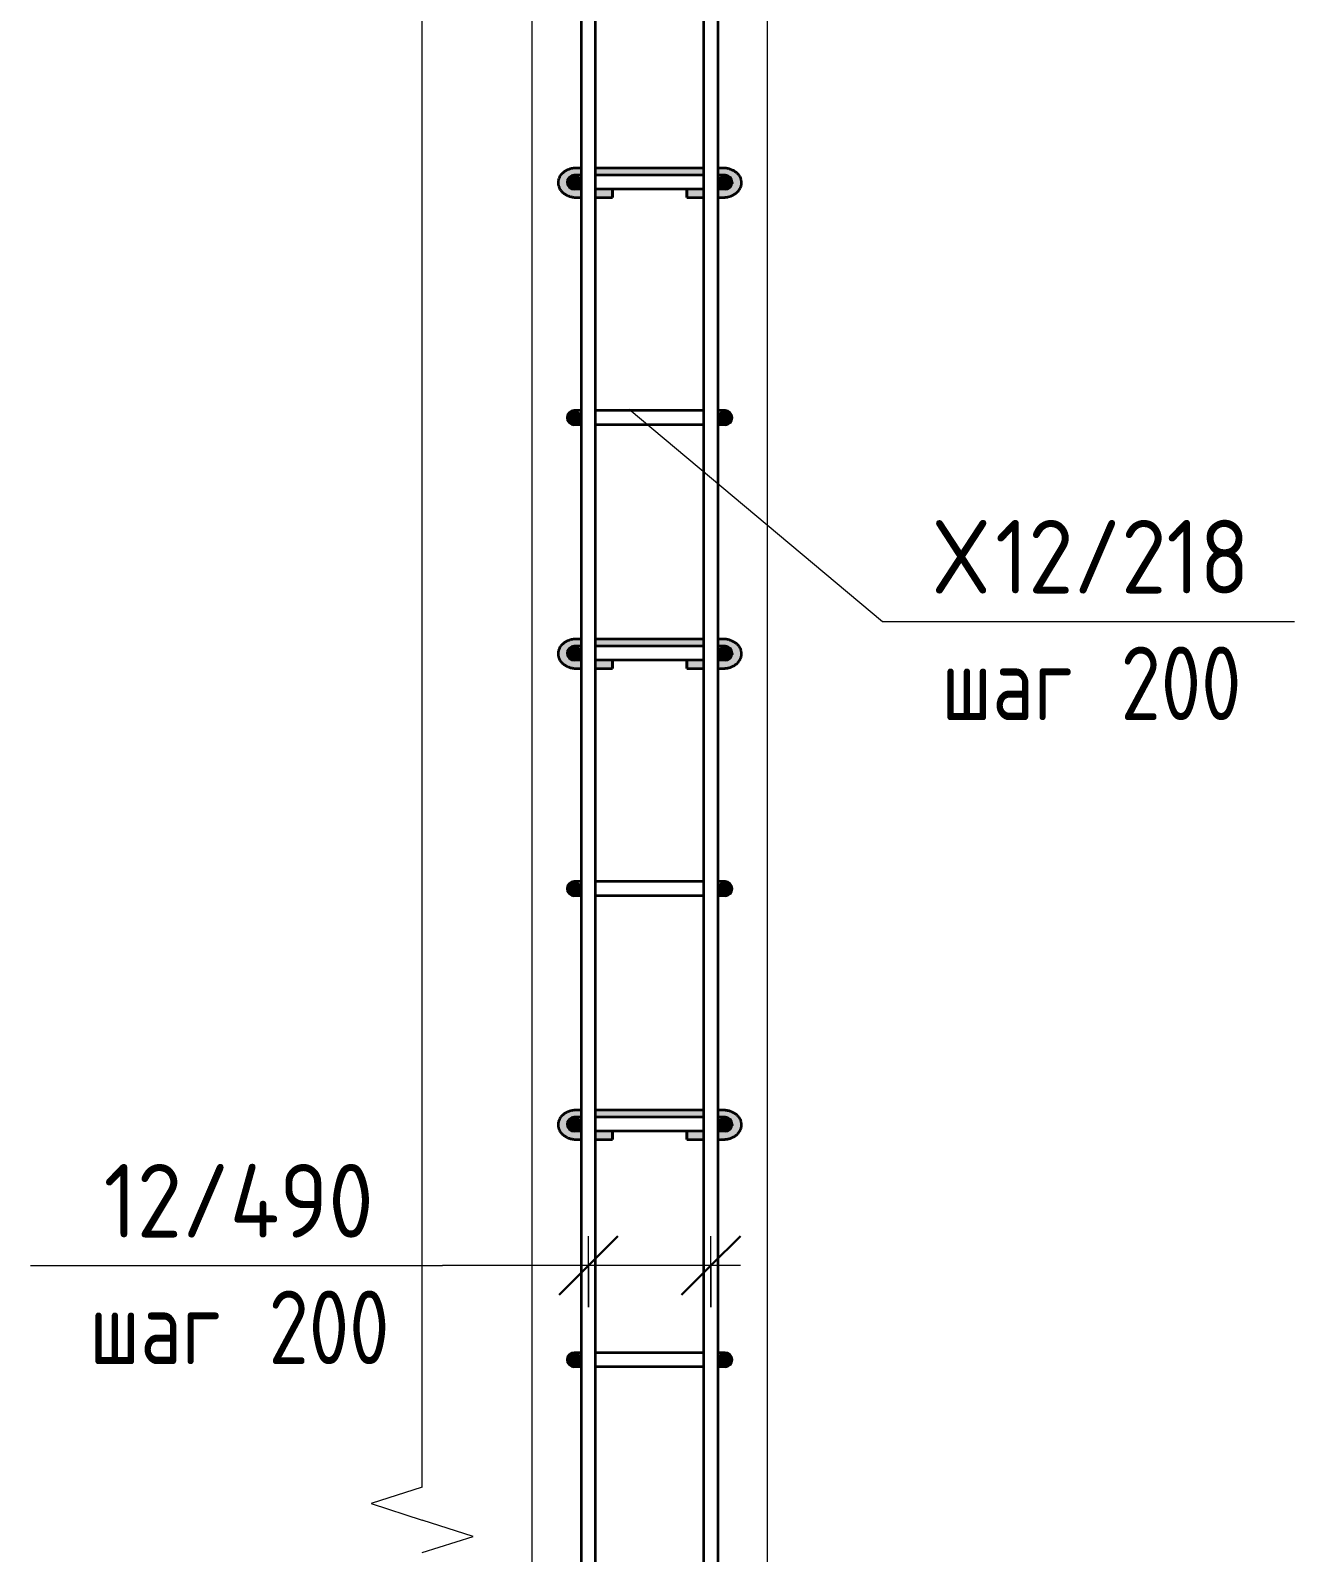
# Model space of a CAD drawing. Header units: millimetres. Extents: x 30199 to 68228, y -5153 to 33546.
# Drawn here: x 59090 to 60164, y -2058 to -765 of the extents above; entities that cross this region are included whole.
import ezdxf

# ---------------------------------------------------------------- set-up
doc = ezdxf.new("R2010")
doc.units = ezdxf.units.MM
for name, color, linetype, lineweight in [('AA_Dim', 7, 'Continuous', 9), ('AA_Dim-25', 7, 'Continuous', 9), ('AA_Oformlenie', 7, 'Continuous', 9), ('AA_Vinoska', 7, 'Continuous', 9), ('AF_Stena_Опалубка', 253, 'Continuous', 20), ('KR_Armatura', 7, 'Continuous', 20), ('KR_Armatura_Tonkie', 7, 'Continuous', 20)]:
    doc.layers.add(name, color=color, linetype=linetype, lineweight=lineweight)
doc.styles.add('ISOCPEUR_1', font='isocpeur.TTF', dxfattribs={"width": 0.9, "height": 62.5})
doc.styles.add('ISOCPEUR_8', font='isocpeur.TTF', dxfattribs={"width": 0.8, "height": 62.5})
doc.dimstyles.new('10_Раскладка_арматуры_с_засечками_1', dxfattribs={"dimscale": 304.8, "dimtxt": 0.18, "dimasz": 0.164042, "dimexe": 0.082021, "dimexo": 0, "dimgap": 0, "dimtad": 1, "dimdec": 3, "dimrnd": 0.001, "dimdsep": 46, "dimtxsty": 'ISOCPEUR_8', "dimblk1": 'OBLIQUE', "dimblk2": 'OBLIQUE', "dimsah": 1, "dimcen": 0.09, "dimdle": 0.082021, "dimazin": 0, "dimtfac": 1, "dimtdec": 4, "dimtix": 1, "dimtmove": 0, "dimatfit": 3, "dimfxl": 1, "dimtvp": 1, "dimtolj": 1, "dimtzin": 0, "dimlwd": 18, "dimlwe": 18, "dimarcsym": 2})

# ---------------------------------------------------------------- blocks, each defined once
blk = doc.blocks.new('261_Шпилька массив _НесАрм_РабПлоск_ - 8 А240-V13-1-1 Армирование')
at = {"layer": 'KR_Armatura_Tonkie', "lineweight": 35}
for points in [[(-32746.9, -905.8), (-32746.9, -900), (-32749.2, -899.7), (-32749.2, -898.4), (-32750.6, -898.1), (-32750.8, -899.8), (-32753.1, -898.5), (-32754.1, -897.4), (-32754.5, -896.8), (-32755.2, -894.5), (-32755.1, -893.3), (-32754.7, -891.7), (-32753.8, -890.2), (-32752.7, -889.2), (-32751.4, -888.4), (-32750.1, -888.1), (-32748, -888), (-32746.9, -888), (-32746.9, -882), (-32753, -883), (-32755.8, -884.3), (-32759.4, -887.4), (-32761.7, -890.2), (-32762.9, -894.5), (-32761.7, -898.8), (-32758.2, -902.5), (-32752.8, -905), (-32750.1, -905.4)], [(-32623.1, -905.8), (-32616.9, -904.9), (-32611.7, -902.5), (-32608.3, -898.8), (-32607.1, -894.5), (-32608.3, -890.2), (-32610.7, -886.6), (-32615.6, -883.5), (-32623.1, -882.1), (-32623, -888), (-32619.5, -888.2), (-32617.9, -889), (-32616.3, -890.5), (-32615.6, -891.8), (-32615.3, -892.4), (-32615.2, -894.9), (-32615.6, -896.2), (-32616.3, -897.6), (-32617.6, -898.8), (-32618.1, -899.2), (-32619.5, -899.8), (-32619.8, -898.2), (-32621.1, -898.5), (-32621.1, -900), (-32623.1, -900.2), (-32623.1, -905)], [(-32746.9, -1305.8), (-32746.9, -1300), (-32749.2, -1299.7), (-32749.2, -1298.4), (-32750.6, -1298.1), (-32750.8, -1299.8), (-32753.1, -1298.5), (-32754.1, -1297.4), (-32754.5, -1296.8), (-32755.2, -1294.5), (-32755.1, -1293.3), (-32754.7, -1291.7), (-32753.8, -1290.2), (-32752.7, -1289.2), (-32751.6, -1288.6), (-32750.1, -1288.1), (-32748, -1288), (-32746.9, -1288), (-32746.9, -1282), (-32753, -1283), (-32755.8, -1284.3), (-32759.4, -1287.4), (-32761.7, -1290.2), (-32762.9, -1294.5), (-32761.7, -1298.8), (-32758.2, -1302.5), (-32752.8, -1305), (-32750.8, -1305.3)], [(-32623.1, -1305.8), (-32616.9, -1304.9), (-32611.5, -1302.2), (-32608.3, -1298.8), (-32607.1, -1294.5), (-32608.3, -1290.2), (-32610.7, -1286.6), (-32615.6, -1283.5), (-32623.1, -1282.1), (-32623, -1288), (-32619.5, -1288.2), (-32617.9, -1289), (-32616.3, -1290.5), (-32615.6, -1291.8), (-32615.3, -1292.4), (-32615.2, -1294.9), (-32615.6, -1296.2), (-32616.3, -1297.6), (-32617.6, -1298.8), (-32618.1, -1299.2), (-32619.5, -1299.8), (-32619.8, -1298.2), (-32621.1, -1298.5), (-32621.1, -1300), (-32623.1, -1300.2), (-32623.1, -1305)], [(-32746.9, -1705.8), (-32746.9, -1700), (-32749.2, -1699.7), (-32749.2, -1698.4), (-32750.6, -1698.1), (-32750.8, -1699.8), (-32753.1, -1698.5), (-32754.1, -1697.4), (-32754.5, -1696.8), (-32755.2, -1694.5), (-32755.1, -1693.3), (-32754.7, -1691.7), (-32753.8, -1690.2), (-32752.7, -1689.2), (-32751.6, -1688.6), (-32750.1, -1688.1), (-32748, -1688), (-32746.9, -1688), (-32746.9, -1682), (-32753, -1683), (-32755.8, -1684.3), (-32759.4, -1687.4), (-32761.7, -1690.2), (-32762.9, -1694.5), (-32761.7, -1698.8), (-32758.2, -1702.5), (-32752.8, -1705), (-32750.1, -1705.4)], [(-32623.1, -1705.8), (-32616.9, -1704.9), (-32611.7, -1702.5), (-32608.3, -1698.8), (-32607.1, -1694.5), (-32608.3, -1690.2), (-32610.9, -1686.4), (-32615.5, -1683.5), (-32623.1, -1682.1), (-32623, -1688), (-32619.5, -1688.2), (-32617.9, -1689), (-32616.3, -1690.5), (-32615.6, -1691.8), (-32615.3, -1692.4), (-32615.2, -1694.9), (-32615.6, -1696.2), (-32616.3, -1697.6), (-32617.6, -1698.8), (-32618.1, -1699.2), (-32619.5, -1699.8), (-32619.8, -1698.2), (-32621.1, -1698.5), (-32621.1, -1700), (-32623.1, -1700.2), (-32623.1, -1705)]]:
    blk.add_hatch(color=256, dxfattribs=at).paths.add_polyline_path(points)
h = blk.add_hatch(color=256, dxfattribs=at)
h.paths.add_polyline_path([(-32746.9, -907), (-32746.9, -905.8), (-32753, -904.9), (-32758.2, -902.5), (-32757.6, -903.2), (-32754.4, -905.3), (-32753, -906), (-32750.1, -906.5)])
h.paths.add_polyline_path([(-32749.6, -890.6), (-32749.2, -890.5), (-32749.5, -889.9), (-32749.6, -890.6)])
h = blk.add_hatch(color=256, dxfattribs=at)
h.paths.add_polyline_path([(-32731.1, -888), (-32639.1, -887.9), (-32639.1, -882), (-32731.1, -882.2), (-32731.1, -887.2)])
h.paths.add_polyline_path([(-32746.9, -888), (-32743.1, -888), (-32743.1, -882), (-32746.9, -882.1), (-32746.9, -887)])
h.paths.add_polyline_path([(-32623.1, -888), (-32623.1, -882), (-32627.1, -882.1), (-32627.1, -888), (-32623.1, -888)])
h = blk.add_hatch(color=256, dxfattribs=at)
h.paths.add_polyline_path([(-32623.1, -907), (-32615.5, -905.5), (-32610.7, -902.4), (-32608.3, -898.8), (-32611.7, -902.5), (-32617.2, -905), (-32623.1, -905.8), (-32623.1, -906.8)])
h.paths.add_polyline_path([(-32620.7, -890.7), (-32621.1, -889.6), (-32621.1, -890.6)])
h = blk.add_hatch(color=256, dxfattribs=at)
h.paths.add_polyline_path([(-32731.1, -905.8), (-32716.6, -905.8), (-32716.6, -900), (-32731.1, -900.2), (-32731.1, -905.4)])
h.paths.add_polyline_path([(-32746.9, -905.8), (-32743.1, -905.7), (-32743.2, -900), (-32746.9, -900.2), (-32746.9, -905)])
h = blk.add_hatch(color=256, dxfattribs=at)
h.paths.add_polyline_path([(-32623.1, -905.8), (-32623.1, -900), (-32627.1, -900.3), (-32627.1, -905.8)])
h.paths.add_polyline_path([(-32639.1, -905.8), (-32639.1, -900), (-32653.4, -900.2), (-32653.4, -905.8)])
h = blk.add_hatch(color=256, dxfattribs=at)
h.paths.add_polyline_path([(-32746.9, -907), (-32743.1, -906.8), (-32743.1, -905.8), (-32746.9, -905.8), (-32746.9, -906.8)])
h.paths.add_polyline_path([(-32716.6, -907), (-32716.6, -905.8), (-32731.1, -905.8), (-32731.1, -907)])
h = blk.add_hatch(color=256, dxfattribs=at)
h.paths.add_polyline_path([(-32627.1, -907), (-32623.1, -906.8), (-32623.1, -905.8), (-32627.1, -905.9), (-32627.1, -906.9)])
h.paths.add_polyline_path([(-32653.4, -907), (-32639.1, -906.8), (-32639.1, -905.8), (-32653.4, -905.8), (-32653.4, -906.8)])
h = blk.add_hatch(color=256, dxfattribs=at)
h.paths.add_polyline_path([(-32746.9, -1307), (-32746.9, -1305.8), (-32753, -1304.9), (-32758.5, -1302.2), (-32758.8, -1302.2), (-32754.4, -1305.3), (-32753, -1306), (-32750.3, -1306.4)])
h.paths.add_polyline_path([(-32749.6, -1290.6), (-32749.2, -1290.5), (-32749.5, -1289.9), (-32749.6, -1290.6)])
h = blk.add_hatch(color=256, dxfattribs=at)
h.paths.add_polyline_path([(-32746.9, -1288), (-32743.1, -1288), (-32743.1, -1282), (-32746.9, -1282.1), (-32746.9, -1287.4)])
h.paths.add_polyline_path([(-32639.1, -1288), (-32639.1, -1282), (-32731.1, -1282.2), (-32731.1, -1288), (-32639.1, -1288)])
h.paths.add_polyline_path([(-32623.1, -1288), (-32623.1, -1282), (-32627.1, -1282.1), (-32627.1, -1288), (-32623.1, -1288)])
h = blk.add_hatch(color=256, dxfattribs=at)
h.paths.add_polyline_path([(-32623.1, -1307), (-32615.5, -1305.5), (-32610.5, -1302.2), (-32608.3, -1298.8), (-32611.7, -1302.5), (-32617.2, -1305), (-32623.1, -1305.8), (-32623.1, -1306.8)])
h.paths.add_polyline_path([(-32620.7, -1290.7), (-32621.1, -1289.6), (-32621.1, -1290.6)])
h = blk.add_hatch(color=256, dxfattribs=at)
h.paths.add_polyline_path([(-32731.1, -1305.8), (-32716.6, -1305.8), (-32716.6, -1300), (-32731.1, -1300.2), (-32731.1, -1305.4)])
h.paths.add_polyline_path([(-32746.9, -1305.8), (-32743.1, -1305.7), (-32743.2, -1300), (-32746.9, -1300.2), (-32746.9, -1305)])
h = blk.add_hatch(color=256, dxfattribs=at)
h.paths.add_polyline_path([(-32639.1, -1305.8), (-32639.1, -1300), (-32653.4, -1300.2), (-32653.4, -1305.8)])
h.paths.add_polyline_path([(-32623.1, -1305.8), (-32623.1, -1300), (-32627.1, -1300.3), (-32627.1, -1305.8)])
h = blk.add_hatch(color=256, dxfattribs=at)
h.paths.add_polyline_path([(-32731.1, -1307), (-32716.6, -1306.8), (-32716.6, -1305.8), (-32731.1, -1305.8), (-32731.1, -1306.9)])
h.paths.add_polyline_path([(-32743.1, -1307), (-32743.1, -1305.8), (-32746.9, -1305.8), (-32746.9, -1307)])
h = blk.add_hatch(color=256, dxfattribs=at)
h.paths.add_polyline_path([(-32653.4, -1307), (-32639.1, -1306.8), (-32639.1, -1305.8), (-32653.4, -1305.8), (-32653.4, -1306.8)])
h.paths.add_polyline_path([(-32623.1, -1307), (-32623.1, -1305.8), (-32627.1, -1305.9), (-32627.1, -1307)])
h = blk.add_hatch(color=256, dxfattribs=at)
h.paths.add_polyline_path([(-32746.9, -1707), (-32746.9, -1705.8), (-32753, -1704.9), (-32758.2, -1702.5), (-32758.9, -1702.1), (-32754.4, -1705.3), (-32753, -1706), (-32750.1, -1706.5)])
h.paths.add_polyline_path([(-32749.6, -1690.6), (-32749.2, -1690.5), (-32749.5, -1689.9), (-32749.6, -1690.6)])
h = blk.add_hatch(color=256, dxfattribs=at)
h.paths.add_polyline_path([(-32666, -1688), (-32639.1, -1687.9), (-32639.1, -1682), (-32731.1, -1682.2), (-32731.1, -1688), (-32699.6, -1688)])
h.paths.add_polyline_path([(-32623.1, -1688), (-32623.1, -1688), (-32623.1, -1682), (-32627.1, -1682.1), (-32627.1, -1688), (-32624.3, -1688)])
h.paths.add_polyline_path([(-32746.9, -1688), (-32743.1, -1688), (-32743.1, -1682), (-32746.9, -1682.1), (-32746.9, -1687)])
h = blk.add_hatch(color=256, dxfattribs=at)
h.paths.add_polyline_path([(-32623.1, -1707), (-32615.5, -1705.5), (-32610.7, -1702.4), (-32608.3, -1698.8), (-32611.7, -1702.5), (-32617.2, -1705), (-32623.1, -1705.8), (-32623.1, -1706.8)])
h.paths.add_polyline_path([(-32620.7, -1690.7), (-32621.1, -1689.6), (-32621.1, -1690.6)])
h = blk.add_hatch(color=256, dxfattribs=at)
h.paths.add_polyline_path([(-32716.6, -1705.8), (-32716.6, -1700), (-32731.1, -1700.2), (-32731.1, -1705.8)])
h.paths.add_polyline_path([(-32746.9, -1705.8), (-32743.1, -1705.7), (-32743.2, -1700), (-32746.9, -1700.2), (-32746.9, -1705)])
h = blk.add_hatch(color=256, dxfattribs=at)
h.paths.add_polyline_path([(-32746.9, -1707), (-32743.1, -1706.8), (-32743.1, -1705.8), (-32746.9, -1705.8), (-32746.9, -1706.8)])
h.paths.add_polyline_path([(-32716.6, -1707), (-32716.6, -1705.8), (-32731.1, -1705.8), (-32731.1, -1707)])
h = blk.add_hatch(color=256, dxfattribs=at)
h.paths.add_polyline_path([(-32639.1, -1705.8), (-32639.1, -1700), (-32653.4, -1700.2), (-32653.4, -1705.8)])
h.paths.add_polyline_path([(-32627.1, -1705.8), (-32623.1, -1705.8), (-32623.1, -1700), (-32627.1, -1700.3), (-32627.1, -1705.1)])
h = blk.add_hatch(color=256, dxfattribs=at)
h.paths.add_polyline_path([(-32639.1, -1707), (-32639.1, -1705.8), (-32653.4, -1705.8), (-32653.4, -1707)])
h.paths.add_polyline_path([(-32623.1, -1707), (-32623.1, -1705.8), (-32627.1, -1705.9), (-32627.1, -1707)])
for p, q in [((-32749.5, -890.3), (-32749.2, -890.2)), ((-32743.1, -882), (-32746.9, -882)), ((-32639.1, -882), (-32731.1, -882)), ((-32623.1, -882), (-32627.1, -882)), ((-32716.6, -900.2), (-32716.6, -905.8)), ((-32716.6, -906.8), (-32716.6, -900.2)), ((-32653.4, -900.2), (-32653.4, -906.8)), ((-32653.4, -905.8), (-32653.4, -900.2)), ((-32746.9, -907), (-32743.1, -907)), ((-32731.1, -907), (-32716.6, -907)), ((-32716.6, -905.8), (-32716.6, -907)), ((-32653.4, -907), (-32653.4, -905.8)), ((-32653.4, -907), (-32639.1, -907)), ((-32627.1, -907), (-32623.1, -907)), ((-32749.5, -1290.3), (-32749.2, -1290.2)), ((-32743.1, -1282), (-32746.9, -1282)), ((-32639.1, -1282), (-32731.1, -1282)), ((-32623.1, -1282), (-32627.1, -1282)), ((-32716.6, -1300.2), (-32716.6, -1305.8)), ((-32716.6, -1301.9), (-32716.6, -1300.2)), ((-32716.6, -1306.8), (-32716.6, -1302.2)), ((-32653.4, -1300.2), (-32653.4, -1301.9)), ((-32653.4, -1305.8), (-32653.4, -1300.2)), ((-32653.4, -1302.2), (-32653.4, -1306.8)), ((-32746.9, -1307), (-32743.1, -1307)), ((-32731.1, -1307), (-32716.6, -1307)), ((-32716.6, -1305.8), (-32716.6, -1307)), ((-32653.4, -1307), (-32653.4, -1305.8)), ((-32653.4, -1307), (-32639.1, -1307)), ((-32627.1, -1307), (-32623.1, -1307)), ((-32749.5, -1690.3), (-32749.2, -1690.2)), ((-32743.1, -1682), (-32746.9, -1682)), ((-32639.1, -1682), (-32731.1, -1682)), ((-32623.1, -1682), (-32627.1, -1682)), ((-32716.6, -1700.2), (-32716.6, -1705.8)), ((-32716.6, -1706.8), (-32716.6, -1700.2)), ((-32716.6, -1705.8), (-32716.6, -1707)), ((-32653.4, -1700.2), (-32653.4, -1706.8)), ((-32653.4, -1705.8), (-32653.4, -1700.2)), ((-32653.4, -1707), (-32653.4, -1705.8)), ((-32746.9, -1707), (-32743.1, -1707)), ((-32731.1, -1707), (-32716.6, -1707)), ((-32653.4, -1707), (-32639.1, -1707)), ((-32627.1, -1707), (-32623.1, -1707))]:
    blk.add_line(p, q, dxfattribs=at)
at = {"layer": 'KR_Armatura_Tonkie', "lineweight": 35, "flags": 128}
for points in [[(-32746.9, -882), (-32747.5, -882), (-32748.1, -882), (-32748.7, -882.1), (-32749.3, -882.1), (-32749.9, -882.2), (-32750.4, -882.3), (-32751, -882.4), (-32751.6, -882.5), (-32752.2, -882.7), (-32752.7, -882.8), (-32753.3, -883), (-32753.8, -883.2), (-32754.4, -883.4), (-32754.9, -883.6), (-32755.4, -883.9), (-32755.9, -884.1), (-32756.4, -884.4), (-32756.9, -884.7), (-32757.4, -885), (-32757.9, -885.3), (-32758.3, -885.7), (-32758.7, -886), (-32759.2, -886.4), (-32759.6, -886.8), (-32760, -887.2), (-32760.3, -887.6), (-32760.7, -888.1), (-32761, -888.5), (-32761.3, -889), (-32761.6, -889.5), (-32761.8, -890), (-32762.1, -890.5), (-32762.3, -891), (-32762.5, -891.6), (-32762.6, -892.1), (-32762.7, -892.7), (-32762.8, -893.2), (-32762.9, -893.8), (-32762.9, -894.3), (-32762.9, -894.5)], [(-32607.1, -894.5), (-32607.1, -893.9), (-32607.1, -893.4), (-32607.2, -892.8), (-32607.3, -892.3), (-32607.5, -891.7), (-32607.6, -891.2), (-32607.8, -890.6), (-32608, -890.1), (-32608.3, -889.6), (-32608.6, -889.1), (-32608.9, -888.7), (-32609.2, -888.2), (-32609.5, -887.8), (-32609.9, -887.3), (-32610.3, -886.9), (-32610.7, -886.5), (-32611.1, -886.1), (-32611.5, -885.8), (-32612, -885.4), (-32612.4, -885.1), (-32612.9, -884.8), (-32613.4, -884.5), (-32613.9, -884.2), (-32614.4, -884), (-32614.9, -883.7), (-32615.5, -883.5), (-32616, -883.3), (-32616.5, -883.1), (-32617.1, -882.9), (-32617.7, -882.7), (-32618.2, -882.6), (-32618.8, -882.5), (-32619.4, -882.3), (-32620, -882.2), (-32620.5, -882.2), (-32621.1, -882.1), (-32621.7, -882.1), (-32622.3, -882), (-32622.9, -882), (-32623.1, -882)], [(-32762.9, -894.5), (-32762.9, -895.1), (-32762.8, -895.6), (-32762.8, -896.2), (-32762.6, -896.7), (-32762.5, -897.3), (-32762.3, -897.8), (-32762.1, -898.3), (-32761.9, -898.9), (-32761.7, -899.4), (-32761.4, -899.9), (-32761.1, -900.3), (-32760.8, -900.8), (-32760.4, -901.2), (-32760.1, -901.7), (-32759.7, -902.1), (-32759.3, -902.5), (-32758.9, -902.8), (-32758.4, -903.2), (-32758, -903.5), (-32757.5, -903.9), (-32757, -904.2), (-32756.6, -904.5), (-32756.1, -904.8), (-32755.6, -905), (-32755, -905.3), (-32754.5, -905.5), (-32754, -905.7), (-32753.4, -905.9), (-32752.9, -906.1), (-32752.3, -906.3), (-32751.7, -906.4), (-32751.2, -906.5), (-32750.6, -906.7), (-32750, -906.7), (-32749.4, -906.8), (-32748.8, -906.9), (-32748.2, -906.9), (-32747.7, -907), (-32747.1, -907), (-32746.9, -907)], [(-32749.4, -898.7), (-32749.8, -898.7), (-32750.1, -898.6), (-32750.4, -898.5)], [(-32623.1, -907), (-32622.5, -907), (-32621.9, -906.9), (-32621.3, -906.9), (-32620.7, -906.8), (-32620.1, -906.8), (-32619.5, -906.7), (-32618.9, -906.6), (-32618.4, -906.4), (-32617.8, -906.3), (-32617.2, -906.1), (-32616.7, -906), (-32616.1, -905.8), (-32615.6, -905.6), (-32615.1, -905.3), (-32614.5, -905.1), (-32614, -904.8), (-32613.5, -904.6), (-32613, -904.3), (-32612.6, -904), (-32612.1, -903.6), (-32611.6, -903.3), (-32611.2, -902.9), (-32610.8, -902.6), (-32610.4, -902.2), (-32610, -901.8), (-32609.6, -901.3), (-32609.3, -900.9), (-32609, -900.5), (-32608.7, -900), (-32608.4, -899.5), (-32608.1, -899), (-32607.9, -898.5), (-32607.7, -898), (-32607.5, -897.4), (-32607.4, -896.9), (-32607.2, -896.3), (-32607.1, -895.8), (-32607.1, -895.2), (-32607.1, -894.6), (-32607.1, -894.5)], [(-32619.8, -898.5), (-32620.1, -898.6), (-32620.4, -898.7), (-32620.8, -898.8), (-32621.1, -898.8)], [(-32615.1, -894.5), (-32615.1, -894.6), (-32615.1, -894.7), (-32615.1, -894.8), (-32615.1, -895), (-32615.1, -895.1), (-32615.2, -895.2)], [(-32615.1, -894.2), (-32615.1, -894.4), (-32615.1, -894.5), (-32615.1, -894.5)], [(-32746.9, -1282), (-32747.5, -1282), (-32748.1, -1282), (-32748.7, -1282.1), (-32749.3, -1282.1), (-32749.9, -1282.2), (-32750.4, -1282.3), (-32751, -1282.4), (-32751.6, -1282.5), (-32752.2, -1282.7), (-32752.7, -1282.8), (-32753.3, -1283), (-32753.8, -1283.2), (-32754.4, -1283.4), (-32754.9, -1283.6), (-32755.4, -1283.9), (-32755.9, -1284.1), (-32756.4, -1284.4), (-32756.9, -1284.7), (-32757.4, -1285), (-32757.9, -1285.3), (-32758.3, -1285.7), (-32758.7, -1286), (-32759.2, -1286.4), (-32759.6, -1286.8), (-32760, -1287.2), (-32760.3, -1287.6), (-32760.7, -1288.1), (-32761, -1288.5), (-32761.3, -1289), (-32761.6, -1289.5), (-32761.8, -1290), (-32762.1, -1290.5), (-32762.3, -1291), (-32762.5, -1291.6), (-32762.6, -1292.1), (-32762.7, -1292.7), (-32762.8, -1293.2), (-32762.9, -1293.8), (-32762.9, -1294.3), (-32762.9, -1294.5)], [(-32607.1, -1294.5), (-32607.1, -1293.9), (-32607.1, -1293.4), (-32607.2, -1292.8), (-32607.3, -1292.3), (-32607.5, -1291.7), (-32607.6, -1291.2), (-32607.8, -1290.6), (-32608, -1290.1), (-32608.3, -1289.6), (-32608.6, -1289.1), (-32608.9, -1288.7), (-32609.2, -1288.2), (-32609.5, -1287.8), (-32609.9, -1287.3), (-32610.3, -1286.9), (-32610.7, -1286.5), (-32611.1, -1286.1), (-32611.5, -1285.8), (-32612, -1285.4), (-32612.4, -1285.1), (-32612.9, -1284.8), (-32613.4, -1284.5), (-32613.9, -1284.2), (-32614.4, -1284), (-32614.9, -1283.7), (-32615.5, -1283.5), (-32616, -1283.3), (-32616.5, -1283.1), (-32617.1, -1282.9), (-32617.7, -1282.7), (-32618.2, -1282.6), (-32618.8, -1282.5), (-32619.4, -1282.3), (-32620, -1282.2), (-32620.5, -1282.2), (-32621.1, -1282.1), (-32621.7, -1282.1), (-32622.3, -1282), (-32622.9, -1282), (-32623.1, -1282)], [(-32762.9, -1294.5), (-32762.9, -1295.1), (-32762.8, -1295.6), (-32762.8, -1296.2), (-32762.6, -1296.7), (-32762.5, -1297.3), (-32762.3, -1297.8), (-32762.1, -1298.3), (-32761.9, -1298.9), (-32761.7, -1299.4), (-32761.4, -1299.9), (-32761.1, -1300.3), (-32760.8, -1300.8), (-32760.4, -1301.2), (-32760.1, -1301.7), (-32759.7, -1302.1), (-32759.3, -1302.5), (-32758.9, -1302.8), (-32758.4, -1303.2), (-32758, -1303.5), (-32757.5, -1303.9), (-32757, -1304.2), (-32756.6, -1304.5), (-32756.1, -1304.8), (-32755.6, -1305), (-32755, -1305.3), (-32754.5, -1305.5), (-32754, -1305.7), (-32753.4, -1305.9), (-32752.9, -1306.1), (-32752.3, -1306.3), (-32751.7, -1306.4), (-32751.2, -1306.5), (-32750.6, -1306.7), (-32750, -1306.7), (-32749.4, -1306.8), (-32748.8, -1306.9), (-32748.2, -1306.9), (-32747.7, -1307), (-32747.1, -1307), (-32746.9, -1307)], [(-32749.4, -1298.7), (-32749.8, -1298.7), (-32750.1, -1298.6), (-32750.4, -1298.5)], [(-32623.1, -1307), (-32622.5, -1307), (-32621.9, -1306.9), (-32621.3, -1306.9), (-32620.7, -1306.8), (-32620.1, -1306.8), (-32619.5, -1306.7), (-32618.9, -1306.6), (-32618.4, -1306.4), (-32617.8, -1306.3), (-32617.2, -1306.1), (-32616.7, -1306), (-32616.1, -1305.8), (-32615.6, -1305.6), (-32615.1, -1305.3), (-32614.5, -1305.1), (-32614, -1304.8), (-32613.5, -1304.6), (-32613, -1304.3), (-32612.6, -1304), (-32612.1, -1303.6), (-32611.6, -1303.3), (-32611.2, -1302.9), (-32610.8, -1302.6), (-32610.4, -1302.2), (-32610, -1301.8), (-32609.6, -1301.3), (-32609.3, -1300.9), (-32609, -1300.5), (-32608.7, -1300), (-32608.4, -1299.5), (-32608.1, -1299), (-32607.9, -1298.5), (-32607.7, -1298), (-32607.5, -1297.4), (-32607.4, -1296.9), (-32607.2, -1296.3), (-32607.1, -1295.8), (-32607.1, -1295.2), (-32607.1, -1294.6), (-32607.1, -1294.5)], [(-32619.8, -1298.5), (-32620.1, -1298.6), (-32620.4, -1298.7), (-32620.8, -1298.8), (-32621.1, -1298.8)], [(-32615.1, -1294.5), (-32615.1, -1294.6), (-32615.1, -1294.7), (-32615.1, -1294.8), (-32615.1, -1295), (-32615.1, -1295.1), (-32615.2, -1295.2)], [(-32615.1, -1294.2), (-32615.1, -1294.4), (-32615.1, -1294.5), (-32615.1, -1294.5)], [(-32746.9, -1682), (-32747.5, -1682), (-32748.1, -1682), (-32748.7, -1682.1), (-32749.3, -1682.1), (-32749.9, -1682.2), (-32750.4, -1682.3), (-32751, -1682.4), (-32751.6, -1682.5), (-32752.2, -1682.7), (-32752.7, -1682.8), (-32753.3, -1683), (-32753.8, -1683.2), (-32754.4, -1683.4), (-32754.9, -1683.6), (-32755.4, -1683.9), (-32755.9, -1684.1), (-32756.4, -1684.4), (-32756.9, -1684.7), (-32757.4, -1685), (-32757.9, -1685.3), (-32758.3, -1685.7), (-32758.7, -1686), (-32759.2, -1686.4), (-32759.6, -1686.8), (-32760, -1687.2), (-32760.3, -1687.6), (-32760.7, -1688.1), (-32761, -1688.5), (-32761.3, -1689), (-32761.6, -1689.5), (-32761.8, -1690), (-32762.1, -1690.5), (-32762.3, -1691), (-32762.5, -1691.6), (-32762.6, -1692.1), (-32762.7, -1692.7), (-32762.8, -1693.2), (-32762.9, -1693.8), (-32762.9, -1694.3), (-32762.9, -1694.5)], [(-32607.1, -1694.5), (-32607.1, -1693.9), (-32607.1, -1693.4), (-32607.2, -1692.8), (-32607.3, -1692.3), (-32607.5, -1691.7), (-32607.6, -1691.2), (-32607.8, -1690.6), (-32608, -1690.1), (-32608.3, -1689.6), (-32608.6, -1689.1), (-32608.9, -1688.7), (-32609.2, -1688.2), (-32609.5, -1687.8), (-32609.9, -1687.3), (-32610.3, -1686.9), (-32610.7, -1686.5), (-32611.1, -1686.1), (-32611.5, -1685.8), (-32612, -1685.4), (-32612.4, -1685.1), (-32612.9, -1684.8), (-32613.4, -1684.5), (-32613.9, -1684.2), (-32614.4, -1684), (-32614.9, -1683.7), (-32615.5, -1683.5), (-32616, -1683.3), (-32616.5, -1683.1), (-32617.1, -1682.9), (-32617.7, -1682.7), (-32618.2, -1682.6), (-32618.8, -1682.5), (-32619.4, -1682.3), (-32620, -1682.2), (-32620.5, -1682.2), (-32621.1, -1682.1), (-32621.7, -1682.1), (-32622.3, -1682), (-32622.9, -1682), (-32623.1, -1682)], [(-32762.9, -1694.5), (-32762.9, -1695.1), (-32762.8, -1695.6), (-32762.8, -1696.2), (-32762.6, -1696.7), (-32762.5, -1697.3), (-32762.3, -1697.8), (-32762.1, -1698.3), (-32761.9, -1698.9), (-32761.7, -1699.4), (-32761.4, -1699.9), (-32761.1, -1700.3), (-32760.8, -1700.8), (-32760.4, -1701.2), (-32760.1, -1701.7), (-32759.7, -1702.1), (-32759.3, -1702.5), (-32758.9, -1702.8), (-32758.4, -1703.2), (-32758, -1703.5), (-32757.5, -1703.9), (-32757, -1704.2), (-32756.6, -1704.5), (-32756.1, -1704.8), (-32755.6, -1705), (-32755, -1705.3), (-32754.5, -1705.5), (-32754, -1705.7), (-32753.4, -1705.9), (-32752.9, -1706.1), (-32752.3, -1706.3), (-32751.7, -1706.4), (-32751.2, -1706.5), (-32750.6, -1706.7), (-32750, -1706.7), (-32749.4, -1706.8), (-32748.8, -1706.9), (-32748.2, -1706.9), (-32747.7, -1707), (-32747.1, -1707), (-32746.9, -1707)], [(-32749.4, -1698.7), (-32749.8, -1698.7), (-32750.1, -1698.6), (-32750.4, -1698.5)], [(-32623.1, -1707), (-32622.5, -1707), (-32621.9, -1706.9), (-32621.3, -1706.9), (-32620.7, -1706.8), (-32620.1, -1706.8), (-32619.5, -1706.7), (-32618.9, -1706.6), (-32618.4, -1706.4), (-32617.8, -1706.3), (-32617.2, -1706.1), (-32616.7, -1706), (-32616.1, -1705.8), (-32615.6, -1705.6), (-32615.1, -1705.3), (-32614.5, -1705.1), (-32614, -1704.8), (-32613.5, -1704.6), (-32613, -1704.3), (-32612.6, -1704), (-32612.1, -1703.6), (-32611.6, -1703.3), (-32611.2, -1702.9), (-32610.8, -1702.6), (-32610.4, -1702.2), (-32610, -1701.8), (-32609.6, -1701.3), (-32609.3, -1700.9), (-32609, -1700.5), (-32608.7, -1700), (-32608.4, -1699.5), (-32608.1, -1699), (-32607.9, -1698.5), (-32607.7, -1698), (-32607.5, -1697.4), (-32607.4, -1696.9), (-32607.2, -1696.3), (-32607.1, -1695.8), (-32607.1, -1695.2), (-32607.1, -1694.6), (-32607.1, -1694.5)], [(-32619.8, -1698.5), (-32620.1, -1698.6), (-32620.4, -1698.7), (-32620.8, -1698.8), (-32621.1, -1698.8)], [(-32615.1, -1694.5), (-32615.1, -1694.6), (-32615.1, -1694.7), (-32615.1, -1694.8), (-32615.1, -1695), (-32615.1, -1695.1), (-32615.2, -1695.2)], [(-32615.1, -1694.2), (-32615.1, -1694.4), (-32615.1, -1694.5), (-32615.1, -1694.5)]]:
    blk.add_lwpolyline(points, dxfattribs=at)
blk = doc.blocks.new('011_Прямоугольник обрыва _ЭлУзла_ - 011_Прямоугольник обрыва _ЭлУзла_-4150616-1-1 Армирование')
at = {"layer": 'AA_Oformlenie'}
blk.add_line((-32878.2, -2002.1), (-32878.2, 729.1), dxfattribs=at)
blk = doc.blocks.new('042_М_Арматуры - Диам длина поз _ Комментарий-3662934-1-1 Армирование')
at = {"layer": 'AA_Vinoska'}
blk.add_line((-32051.3, -2790.4), (-31701.3, -2790.4), dxfattribs=at)
blk = doc.blocks.new('DIMBLOCK62-1-1 Армирование')
at = {"layer": 'AA_Dim-25', "lineweight": 30}
for p, q in [((59563.9, -1814), (59588.9, -1789)), ((59667.9, -1814), (59692.9, -1789)), ((59563.9, -1814), (59538.9, -1839)), ((59667.9, -1814), (59642.9, -1839))]:
    blk.add_line(p, q, dxfattribs=at)
at = {"layer": 'AA_Dim-25', "lineweight": 18}
for p, q in [((59563.9, -1849.4), (59563.9, -1789)), ((59667.9, -1849.4), (59667.9, -1789)), ((59692.9, -1814), (59538.9, -1814)), ((59563.9, -1814), (59563.9, -1849.4)), ((59667.9, -1814), (59667.9, -1849.4))]:
    blk.add_line(p, q, dxfattribs=at)
blk = doc.blocks.new('_Oblique')
at = {"color": 0, "linetype": 'ByBlock', "lineweight": -2}
blk.add_line((-0.5, -0.5), (0.5, 0.5), dxfattribs=at)

msp = doc.modelspace()

# ---------------------------------------------------------------- hatches: boundary and pattern name
at = {"layer": 'KR_Armatura'}
h = msp.add_hatch(color=256, dxfattribs=at)
edge = h.paths.add_edge_path()
edge.add_arc((59551.7551, -893.9998), 6, 0, 360)
for points in [[(59551.7551, -899.9998), (59556.9513, -896.9998), (59556.9513, -890.9998), (59551.7551, -887.9998), (59546.559, -890.9998), (59546.559, -896.9998), (59550.9125, -899.5133)], [(59679.8765, -899.9998), (59685.0726, -896.9998), (59685.0726, -890.9998), (59679.8765, -887.9998), (59674.6803, -890.9998), (59674.6803, -896.9998)], [(59551.7551, -1099.9998), (59556.9513, -1096.9998), (59556.9513, -1090.9998), (59551.7551, -1087.9998), (59546.559, -1090.9998), (59546.559, -1096.9998)], [(59679.8765, -1099.9998), (59685.0726, -1096.9998), (59685.0726, -1090.9998), (59679.8765, -1087.9998), (59674.6803, -1090.9998), (59674.6803, -1096.9998)], [(59551.7551, -1299.9998), (59556.9513, -1296.9998), (59556.9513, -1290.9998), (59551.7551, -1287.9998), (59546.559, -1290.9998), (59546.559, -1296.9998), (59550.9125, -1299.5133)], [(59679.8765, -1299.9998), (59685.0726, -1296.9998), (59685.0726, -1290.9998), (59679.8765, -1287.9998), (59674.6803, -1290.9998), (59674.6803, -1296.9998)], [(59551.7551, -1499.9998), (59556.9513, -1496.9998), (59556.9513, -1490.9998), (59551.7551, -1487.9998), (59546.559, -1490.9998), (59546.559, -1496.9998)], [(59679.8765, -1499.9998), (59685.0726, -1496.9998), (59685.0726, -1490.9998), (59679.8765, -1487.9998), (59674.6803, -1490.9998), (59674.6803, -1496.9998)], [(59551.7551, -1699.9998), (59556.9513, -1696.9998), (59556.9513, -1690.9998), (59551.7551, -1687.9998), (59546.559, -1690.9998), (59546.559, -1696.9998), (59550.9125, -1699.5133)], [(59679.8765, -1699.9998), (59685.0726, -1696.9998), (59685.0726, -1690.9998), (59679.8765, -1687.9998), (59674.6803, -1690.9998), (59674.6803, -1696.9998)], [(59551.7551, -1899.9998), (59556.9513, -1896.9998), (59556.9513, -1890.9998), (59551.7551, -1887.9998), (59546.559, -1890.9998), (59546.559, -1896.9998)], [(59679.8765, -1899.9998), (59685.0726, -1896.9998), (59685.0726, -1890.9998), (59679.8765, -1887.9998), (59674.6803, -1890.9998), (59674.6803, -1896.9998)]]:
    msp.add_hatch(color=256, dxfattribs=at).paths.add_polyline_path(points)
h = msp.add_hatch(color=256, dxfattribs=at)
edge = h.paths.add_edge_path()
edge.add_arc((59679.8765, -893.9998), 6, 0, 360)
h = msp.add_hatch(color=256, dxfattribs=at)
edge = h.paths.add_edge_path()
edge.add_arc((59551.7551, -1093.9998), 6, 0, 360)
h = msp.add_hatch(color=256, dxfattribs=at)
edge = h.paths.add_edge_path()
edge.add_arc((59679.8765, -1093.9998), 6, 0, 360)
h = msp.add_hatch(color=256, dxfattribs=at)
edge = h.paths.add_edge_path()
edge.add_arc((59551.7551, -1293.9998), 6, 0, 360)
h = msp.add_hatch(color=256, dxfattribs=at)
edge = h.paths.add_edge_path()
edge.add_arc((59679.8765, -1293.9998), 6, 0, 360)
h = msp.add_hatch(color=256, dxfattribs=at)
edge = h.paths.add_edge_path()
edge.add_arc((59551.7551, -1493.9998), 6, 0, 360)
h = msp.add_hatch(color=256, dxfattribs=at)
edge = h.paths.add_edge_path()
edge.add_arc((59679.8765, -1493.9998), 6, 0, 360)
h = msp.add_hatch(color=256, dxfattribs=at)
edge = h.paths.add_edge_path()
edge.add_arc((59551.7551, -1693.9998), 6, 0, 360)
h = msp.add_hatch(color=256, dxfattribs=at)
edge = h.paths.add_edge_path()
edge.add_arc((59679.8765, -1693.9998), 6, 0, 360)
h = msp.add_hatch(color=256, dxfattribs=at)
edge = h.paths.add_edge_path()
edge.add_arc((59551.7551, -1893.9998), 6, 0, 360)
h = msp.add_hatch(color=256, dxfattribs=at)
edge = h.paths.add_edge_path()
edge.add_arc((59679.8765, -1893.9998), 6, 0, 360)

# ---------------------------------------------------------------- linework, layer by layer
at = {"layer": 'AA_Vinoska'}
for p, q in [((59598.3879, -1086.8262), (59813.5475, -1267.095)), ((59678.1793, -1814.0047), (59439.9896, -1814.0047)), ((59422.755, -2002.0825), (59379.4299, -2016.1597)), ((59379.4299, -2016.1597), (59422.755, -2030.2369)), ((59466.0562, -2043.9869), (59422.755, -2030.2369)), ((59422.755, -2057.7369), (59466.0562, -2043.9869))]:
    msp.add_line(p, q, dxfattribs=at)
at = {"layer": 'AF_Stena_Опалубка'}
for p, q in [((59515.9112, 1330), (59515.9112, -2950)), ((59715.9112, -2950), (59715.9112, 1330))]:
    msp.add_line(p, q, dxfattribs=at)
at = {"layer": 'KR_Armatura'}
for p, q in [((59551.7551, -887.9998), (59546.559, -890.9998)), ((59546.559, -890.9998), (59546.559, -896.9998)), ((59556.9513, -890.9998), (59551.7551, -887.9998)), ((59556.9513, -896.9998), (59556.9513, -890.9998)), ((59679.8765, -887.9998), (59674.6803, -890.9998)), ((59674.6803, -890.9998), (59674.6803, -896.9998)), ((59685.0726, -890.9998), (59679.8765, -887.9998)), ((59685.0726, -896.9998), (59685.0726, -890.9998)), ((59546.559, -896.9998), (59550.9125, -899.5133)), ((59550.9125, -899.5133), (59551.7551, -899.9998)), ((59551.7551, -899.9998), (59556.9513, -896.9998)), ((59674.6803, -896.9998), (59679.8765, -899.9998)), ((59679.8765, -899.9998), (59685.0726, -896.9998)), ((59551.7551, -1087.9998), (59546.559, -1090.9998)), ((59546.559, -1090.9998), (59546.559, -1096.9998)), ((59546.559, -1096.9998), (59551.7551, -1099.9998)), ((59556.9513, -1090.9998), (59551.7551, -1087.9998)), ((59551.7551, -1099.9998), (59556.9513, -1096.9998)), ((59556.9513, -1096.9998), (59556.9513, -1090.9998)), ((59679.8765, -1087.9998), (59674.6803, -1090.9998)), ((59674.6803, -1090.9998), (59674.6803, -1096.9998)), ((59674.6803, -1096.9998), (59679.8765, -1099.9998)), ((59685.0726, -1090.9998), (59679.8765, -1087.9998)), ((59679.8765, -1099.9998), (59685.0726, -1096.9998)), ((59685.0726, -1096.9998), (59685.0726, -1090.9998)), ((59551.7551, -1287.9998), (59546.559, -1290.9998)), ((59546.559, -1290.9998), (59546.559, -1296.9998)), ((59556.9513, -1290.9998), (59551.7551, -1287.9998)), ((59556.9513, -1296.9998), (59556.9513, -1290.9998)), ((59679.8765, -1287.9998), (59674.6803, -1290.9998)), ((59674.6803, -1290.9998), (59674.6803, -1296.9998)), ((59685.0726, -1290.9998), (59679.8765, -1287.9998)), ((59685.0726, -1296.9998), (59685.0726, -1290.9998)), ((59546.559, -1296.9998), (59550.9125, -1299.5133)), ((59550.9125, -1299.5133), (59551.7551, -1299.9998)), ((59551.7551, -1299.9998), (59556.9513, -1296.9998)), ((59674.6803, -1296.9998), (59679.8765, -1299.9998)), ((59679.8765, -1299.9998), (59685.0726, -1296.9998)), ((59551.7551, -1487.9998), (59546.559, -1490.9998)), ((59546.559, -1490.9998), (59546.559, -1496.9998)), ((59546.559, -1496.9998), (59551.7551, -1499.9998)), ((59556.9513, -1490.9998), (59551.7551, -1487.9998)), ((59551.7551, -1499.9998), (59556.9513, -1496.9998)), ((59556.9513, -1496.9998), (59556.9513, -1490.9998)), ((59679.8765, -1487.9998), (59674.6803, -1490.9998)), ((59674.6803, -1490.9998), (59674.6803, -1496.9998)), ((59674.6803, -1496.9998), (59679.8765, -1499.9998)), ((59685.0726, -1490.9998), (59679.8765, -1487.9998)), ((59679.8765, -1499.9998), (59685.0726, -1496.9998)), ((59685.0726, -1496.9998), (59685.0726, -1490.9998)), ((59551.7551, -1687.9998), (59546.559, -1690.9998)), ((59546.559, -1690.9998), (59546.559, -1696.9998)), ((59556.9513, -1690.9998), (59551.7551, -1687.9998)), ((59556.9513, -1696.9998), (59556.9513, -1690.9998)), ((59679.8765, -1687.9998), (59674.6803, -1690.9998)), ((59674.6803, -1690.9998), (59674.6803, -1696.9998)), ((59685.0726, -1690.9998), (59679.8765, -1687.9998)), ((59685.0726, -1696.9998), (59685.0726, -1690.9998)), ((59546.559, -1696.9998), (59550.9125, -1699.5133)), ((59550.9125, -1699.5133), (59551.7551, -1699.9998)), ((59551.7551, -1699.9998), (59556.9513, -1696.9998)), ((59674.6803, -1696.9998), (59679.8765, -1699.9998)), ((59679.8765, -1699.9998), (59685.0726, -1696.9998)), ((59551.7551, -1887.9998), (59546.559, -1890.9998)), ((59546.559, -1890.9998), (59546.559, -1896.9998)), ((59546.559, -1896.9998), (59551.7551, -1899.9998)), ((59556.9513, -1890.9998), (59551.7551, -1887.9998)), ((59551.7551, -1899.9998), (59556.9513, -1896.9998)), ((59556.9513, -1896.9998), (59556.9513, -1890.9998)), ((59679.8765, -1887.9998), (59674.6803, -1890.9998)), ((59674.6803, -1890.9998), (59674.6803, -1896.9998)), ((59674.6803, -1896.9998), (59679.8765, -1899.9998)), ((59685.0726, -1890.9998), (59679.8765, -1887.9998)), ((59679.8765, -1899.9998), (59685.0726, -1896.9998)), ((59685.0726, -1896.9998), (59685.0726, -1890.9998))]:
    msp.add_line(p, q, dxfattribs=at)
for centre in [(59551.7551, -893.9998), (59679.8765, -893.9998), (59551.7551, -1093.9998), (59679.8765, -1093.9998), (59551.7551, -1293.9998), (59679.8765, -1293.9998), (59551.7551, -1493.9998), (59679.8765, -1493.9998), (59551.7551, -1693.9998), (59679.8765, -1693.9998), (59551.7551, -1893.9998), (59679.8765, -1893.9998)]:
    msp.add_circle(centre, 6, dxfattribs=at)
at = {"layer": 'KR_Armatura_Tonkie', "lineweight": 35}
for p, q in [((59557.9112, -2950), (59557.9112, 1322)), ((59569.9112, -2942), (59569.9112, 1322)), ((59569.9112, -2942), (59569.9112, 1322)), ((59661.9112, -2942), (59661.9112, 1322)), ((59661.9112, -2942), (59661.9112, 1322)), ((59673.9112, -2942), (59673.9112, 1322)), ((59557.9112, -887.9998), (59557.9112, -699.9998)), ((59673.9112, -887.9998), (59673.9112, -699.9998)), ((59557.7335, -887.9998), (59551.7551, -887.9998)), ((59558.2179, -887.9998), (59557.7335, -887.9998)), ((59587.7551, -887.9998), (59569.9021, -887.9998)), ((59643.8765, -887.9998), (59587.7551, -887.9998)), ((59661.8765, -887.9998), (59643.8765, -887.9998)), ((59674.0705, -887.9998), (59673.4137, -887.9998)), ((59679.8765, -887.9998), (59674.0705, -887.9998)), ((59557.7335, -899.9998), (59551.7551, -899.9998)), ((59558.2179, -899.9998), (59557.7335, -899.9998)), ((59557.9112, -1087.9998), (59557.9112, -899.9998)), ((59587.7551, -899.9998), (59569.9021, -899.9998)), ((59643.8765, -899.9998), (59587.7551, -899.9998)), ((59661.8765, -899.9998), (59643.8765, -899.9998)), ((59674.0705, -899.9998), (59673.4137, -899.9998)), ((59673.9112, -1087.9998), (59673.9112, -899.9998)), ((59679.8765, -899.9998), (59674.0705, -899.9998)), ((59557.7335, -1087.9998), (59551.7551, -1087.9998)), ((59558.2179, -1087.9998), (59557.7335, -1087.9998)), ((59587.7551, -1087.9998), (59569.9021, -1087.9998)), ((59643.8765, -1087.9998), (59587.7551, -1087.9998)), ((59661.8765, -1087.9998), (59643.8765, -1087.9998)), ((59674.0705, -1087.9998), (59673.4137, -1087.9998)), ((59679.8765, -1087.9998), (59674.0705, -1087.9998)), ((59557.7335, -1099.9998), (59551.7551, -1099.9998)), ((59558.2179, -1099.9998), (59557.7335, -1099.9998)), ((59557.9112, -1287.9998), (59557.9112, -1099.9998)), ((59587.7551, -1099.9998), (59569.9021, -1099.9998)), ((59643.8765, -1099.9998), (59587.7551, -1099.9998)), ((59661.8765, -1099.9998), (59643.8765, -1099.9998)), ((59674.0705, -1099.9998), (59673.4137, -1099.9998)), ((59673.9112, -1287.9998), (59673.9112, -1099.9998)), ((59679.8765, -1099.9998), (59674.0705, -1099.9998)), ((59557.7335, -1287.9998), (59551.7551, -1287.9998)), ((59558.2179, -1287.9998), (59557.7335, -1287.9998)), ((59587.7551, -1287.9998), (59569.9021, -1287.9998)), ((59643.8765, -1287.9998), (59587.7551, -1287.9998)), ((59661.8765, -1287.9998), (59643.8765, -1287.9998)), ((59674.0705, -1287.9998), (59673.4137, -1287.9998)), ((59679.8765, -1287.9998), (59674.0705, -1287.9998)), ((59557.7335, -1299.9998), (59551.7551, -1299.9998)), ((59558.2179, -1299.9998), (59557.7335, -1299.9998)), ((59557.9112, -1487.9998), (59557.9112, -1299.9998)), ((59587.7551, -1299.9998), (59569.9021, -1299.9998)), ((59643.8765, -1299.9998), (59587.7551, -1299.9998)), ((59661.8765, -1299.9998), (59643.8765, -1299.9998)), ((59674.0705, -1299.9998), (59673.4137, -1299.9998)), ((59673.9112, -1487.9998), (59673.9112, -1299.9998)), ((59679.8765, -1299.9998), (59674.0705, -1299.9998)), ((59557.7335, -1487.9998), (59551.7551, -1487.9998)), ((59558.2179, -1487.9998), (59557.7335, -1487.9998)), ((59587.7551, -1487.9998), (59569.9021, -1487.9998)), ((59643.8765, -1487.9998), (59587.7551, -1487.9998)), ((59661.8765, -1487.9998), (59643.8765, -1487.9998)), ((59674.0705, -1487.9998), (59673.4137, -1487.9998)), ((59679.8765, -1487.9998), (59674.0705, -1487.9998)), ((59557.7335, -1499.9998), (59551.7551, -1499.9998)), ((59558.2179, -1499.9998), (59557.7335, -1499.9998)), ((59557.9112, -1687.9998), (59557.9112, -1499.9998)), ((59587.7551, -1499.9998), (59569.9021, -1499.9998)), ((59643.8765, -1499.9998), (59587.7551, -1499.9998)), ((59661.8765, -1499.9998), (59643.8765, -1499.9998)), ((59674.0705, -1499.9998), (59673.4137, -1499.9998)), ((59673.9112, -1687.9998), (59673.9112, -1499.9998)), ((59679.8765, -1499.9998), (59674.0705, -1499.9998)), ((59557.7335, -1687.9998), (59551.7551, -1687.9998)), ((59558.2179, -1687.9998), (59557.7335, -1687.9998)), ((59587.7551, -1687.9998), (59569.9021, -1687.9998)), ((59643.8765, -1687.9998), (59587.7551, -1687.9998)), ((59661.8765, -1687.9998), (59643.8765, -1687.9998)), ((59674.0705, -1687.9998), (59673.4137, -1687.9998)), ((59679.8765, -1687.9998), (59674.0705, -1687.9998)), ((59557.7335, -1699.9998), (59551.7551, -1699.9998)), ((59558.2179, -1699.9998), (59557.7335, -1699.9998)), ((59557.9112, -1887.9998), (59557.9112, -1699.9998)), ((59587.7551, -1699.9998), (59569.9021, -1699.9998)), ((59643.8765, -1699.9998), (59587.7551, -1699.9998)), ((59661.8765, -1699.9998), (59643.8765, -1699.9998)), ((59674.0705, -1699.9998), (59673.4137, -1699.9998)), ((59673.9112, -1887.9998), (59673.9112, -1699.9998)), ((59679.8765, -1699.9998), (59674.0705, -1699.9998)), ((59557.7335, -1887.9998), (59551.7551, -1887.9998)), ((59557.7335, -1899.9998), (59551.7551, -1899.9998)), ((59558.2179, -1887.9998), (59557.7335, -1887.9998)), ((59558.2179, -1899.9998), (59557.7335, -1899.9998)), ((59557.9112, -2087.9998), (59557.9112, -1899.9998)), ((59587.7551, -1887.9998), (59569.9021, -1887.9998)), ((59587.7551, -1899.9998), (59569.9021, -1899.9998)), ((59643.8765, -1887.9998), (59587.7551, -1887.9998)), ((59643.8765, -1899.9998), (59587.7551, -1899.9998)), ((59661.8765, -1887.9998), (59643.8765, -1887.9998)), ((59661.8765, -1899.9998), (59643.8765, -1899.9998)), ((59674.0705, -1887.9998), (59673.4137, -1887.9998)), ((59674.0705, -1899.9998), (59673.4137, -1899.9998)), ((59673.9112, -2087.9998), (59673.9112, -1899.9998)), ((59679.8765, -1887.9998), (59674.0705, -1887.9998)), ((59679.8765, -1899.9998), (59674.0705, -1899.9998))]:
    msp.add_line(p, q, dxfattribs=at)
for centre, start, end in [((59551.7551, -893.9998), 90, 270), ((59679.8765, -893.9998), 270, 90), ((59551.7551, -1093.9998), 90, 270), ((59679.8765, -1093.9998), 270, 90), ((59551.7551, -1293.9998), 90, 270), ((59679.8765, -1293.9998), 270, 90), ((59551.7551, -1493.9998), 90, 270), ((59679.8765, -1493.9998), 270, 90), ((59551.7551, -1693.9998), 90, 270), ((59679.8765, -1693.9998), 270, 90), ((59551.7551, -1893.9998), 90, 270), ((59679.8765, -1893.9998), 270, 90)]:
    msp.add_arc(centre, 6, start, end, dxfattribs=at)

# ---------------------------------------------------------------- block references
at = {"layer": 'AA_Oformlenie'}
msp.add_blockref('011_Прямоугольник обрыва _ЭлУзла_ - 011_Прямоугольник обрыва _ЭлУзла_-4150616-1-1 Армирование', (92300.9728, 0), dxfattribs=at)
at = {"layer": 'AA_Vinoska'}
for p in [(91864.817, 1523.3042), (91141.2591, 976.3945)]:
    msp.add_blockref('042_М_Арматуры - Диам длина поз _ Комментарий-3662934-1-1 Армирование', p, dxfattribs=at)
at = {"layer": 'KR_Armatura_Tonkie', "lineweight": 35}
msp.add_blockref('261_Шпилька массив _НесАрм_РабПлоск_ - 8 А240-V13-1-1 Армирование', (92300.9728, 0), dxfattribs=at)

# ---------------------------------------------------------------- texts
at = {"layer": 'AA_Vinoska', "char_height": 62.5, "attachment_point": 1}
for s, insert, width, style in [('\\fISOCPEUR|b0|i0|c204|p34|;\\W.9;Х', (59858.626, -1180.8388), 61.329094, 'ISOCPEUR_1'), ('12/218', (59909.2275, -1180.8388), 263.354344, 'ISOCPEUR_1'), (' 200', (59983.9739, -1288.3151), 166.751, 'ISOCPEUR_8'), ('шаг', (59863.5885, -1288.3151), 145.907125, 'ISOCPEUR_8'), ('12/490', (59152.1681, -1727.7485), 283.196109, 'ISOCPEUR_1'), (' 200', (59260.416, -1835.2248), 166.751, 'ISOCPEUR_8'), ('шаг', (59140.0306, -1835.2248), 145.907125, 'ISOCPEUR_8')]:
    msp.add_mtext(s, dxfattribs=dict(at, insert=insert, width=width, style=style))

# ---------------------------------------------------------------- dimensions: what is measured, and where the dimension line sits
at = {"layer": 'AA_Dim', "lineweight": 18}
dim = msp.add_linear_dim(base=(59563.9112, -1814.0434), p1=(59667.9112, -1849.3987), p2=(59563.9112, -1849.3987), dimstyle='10_Раскладка_арматуры_с_засечками_1', override={"dimpost": '<>', "dimfxl": 104}, dxfattribs=at)
dim.commit()
dim.dimension.update_dxf_attribs({"geometry": 'DIMBLOCK62-1-1 Армирование', "text_midpoint": (59615.9112, -1782.7934)})

doc.saveas('drawing.dxf')
